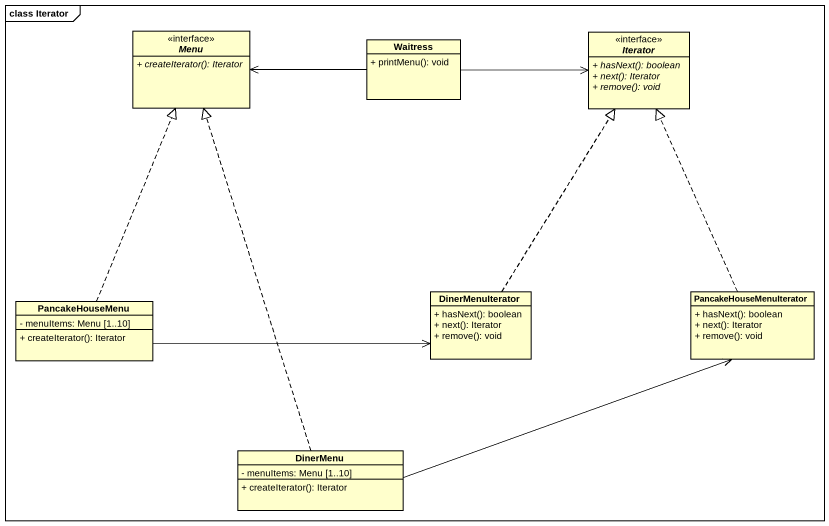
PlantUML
@startuml
mainframe class Iterator
hide circle
hide empty members
skinparam classAttributeIconSize 0
interface Menu <<interface>> {
  {abstract} + createIterator(): Iterator
}
class Waitress {
  + printMenu(): void
}
interface Iterator <<interface>> {
  {abstract} + hasNext(): boolean
  {abstract} + next(): Iterator
  {abstract} + remove(): void
}
class PancakeHouseMenu {
  - menuItems: Menu [1..10]
  + createIterator(): Iterator
}
class DinerMenuIterator {
  + hasNext(): boolean
  + next(): Iterator
  + remove(): void
}
class PancakeHouseMenuIterator {
  + hasNext(): boolean
  + next(): Iterator
  + remove(): void
}
class DinerMenu {
  - menuItems: Menu [1..10]
  + createIterator(): Iterator
}
Waitress -left-> Menu
Waitress -right-> Iterator
PancakeHouseMenu .up.|> Menu
PancakeHouseMenu -right-> DinerMenuIterator
DinerMenuIterator .up.|> Iterator
PancakeHouseMenuIterator .up.|> Iterator
DinerMenu .up.|> Menu
DinerMenu -right-> PancakeHouseMenuIterator
@enduml
